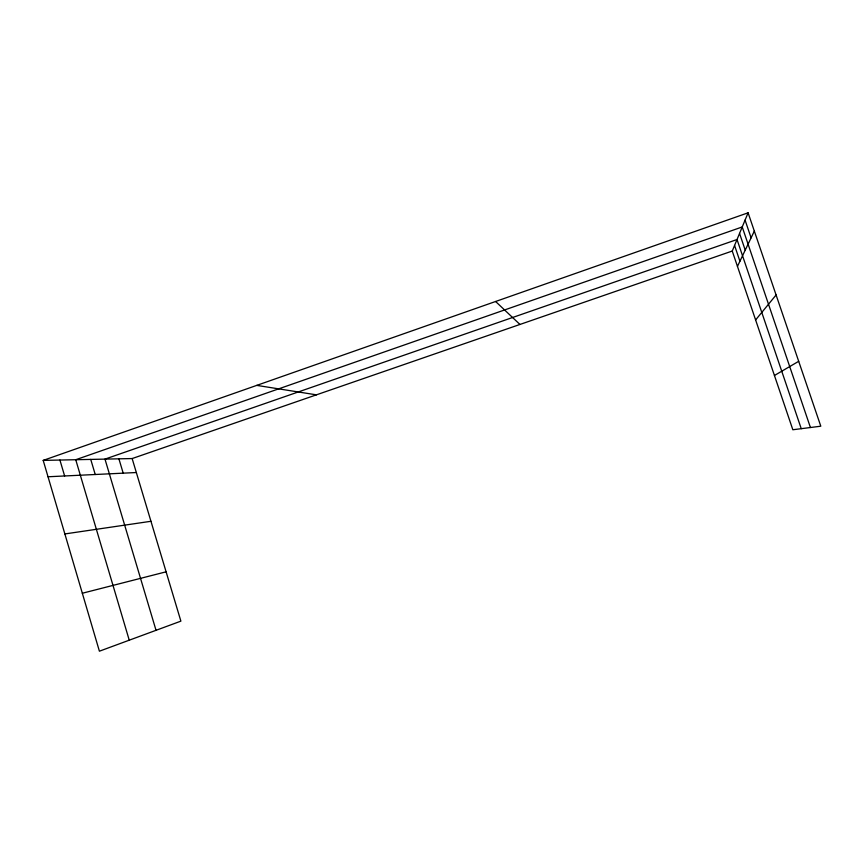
<?xml version="1.0" encoding="UTF-8"?>
<svg xmlns="http://www.w3.org/2000/svg" width="864" height="864" viewBox="0 0 864 864"><rect width="100%" height="100%" fill="white"/><g stroke="black" fill="none" stroke-linecap="round" stroke-linejoin="round"><path stroke-width="1.3" d="M748.094 212.803L820.8 426.2L792.839 429.754L732.251 251.046L748.094 212.803L43.2 460.393L99.403 651.197L180.889 621.14L132.149 458.557L43.2 460.393M737.456 266.393L754.326 231.088M755.611 319.95L776.088 294.98M774.436 375.494L798.692 361.314M132.149 458.557L732.251 251.046M82.328 593.244L166.104 571.817M64.865 533.941L150.952 521.284M48.028 476.766L136.339 472.532M256.759 385.387L316.418 394.837M495.601 301.493L519.944 324.454M745.07 220.104L751.097 237.827M810.432 427.518L742.23 226.962L75.74 459.724L129.244 640.192M739.552 233.431L745.222 250.128M801.252 428.684L737.024 239.522L104.976 459.119L156.028 630.31M734.573 245.452L739.919 261.22M118.908 458.827L123.196 473.159M90.742 459.41L95.234 474.498M59.918 460.048L64.627 475.978"/></g></svg>
